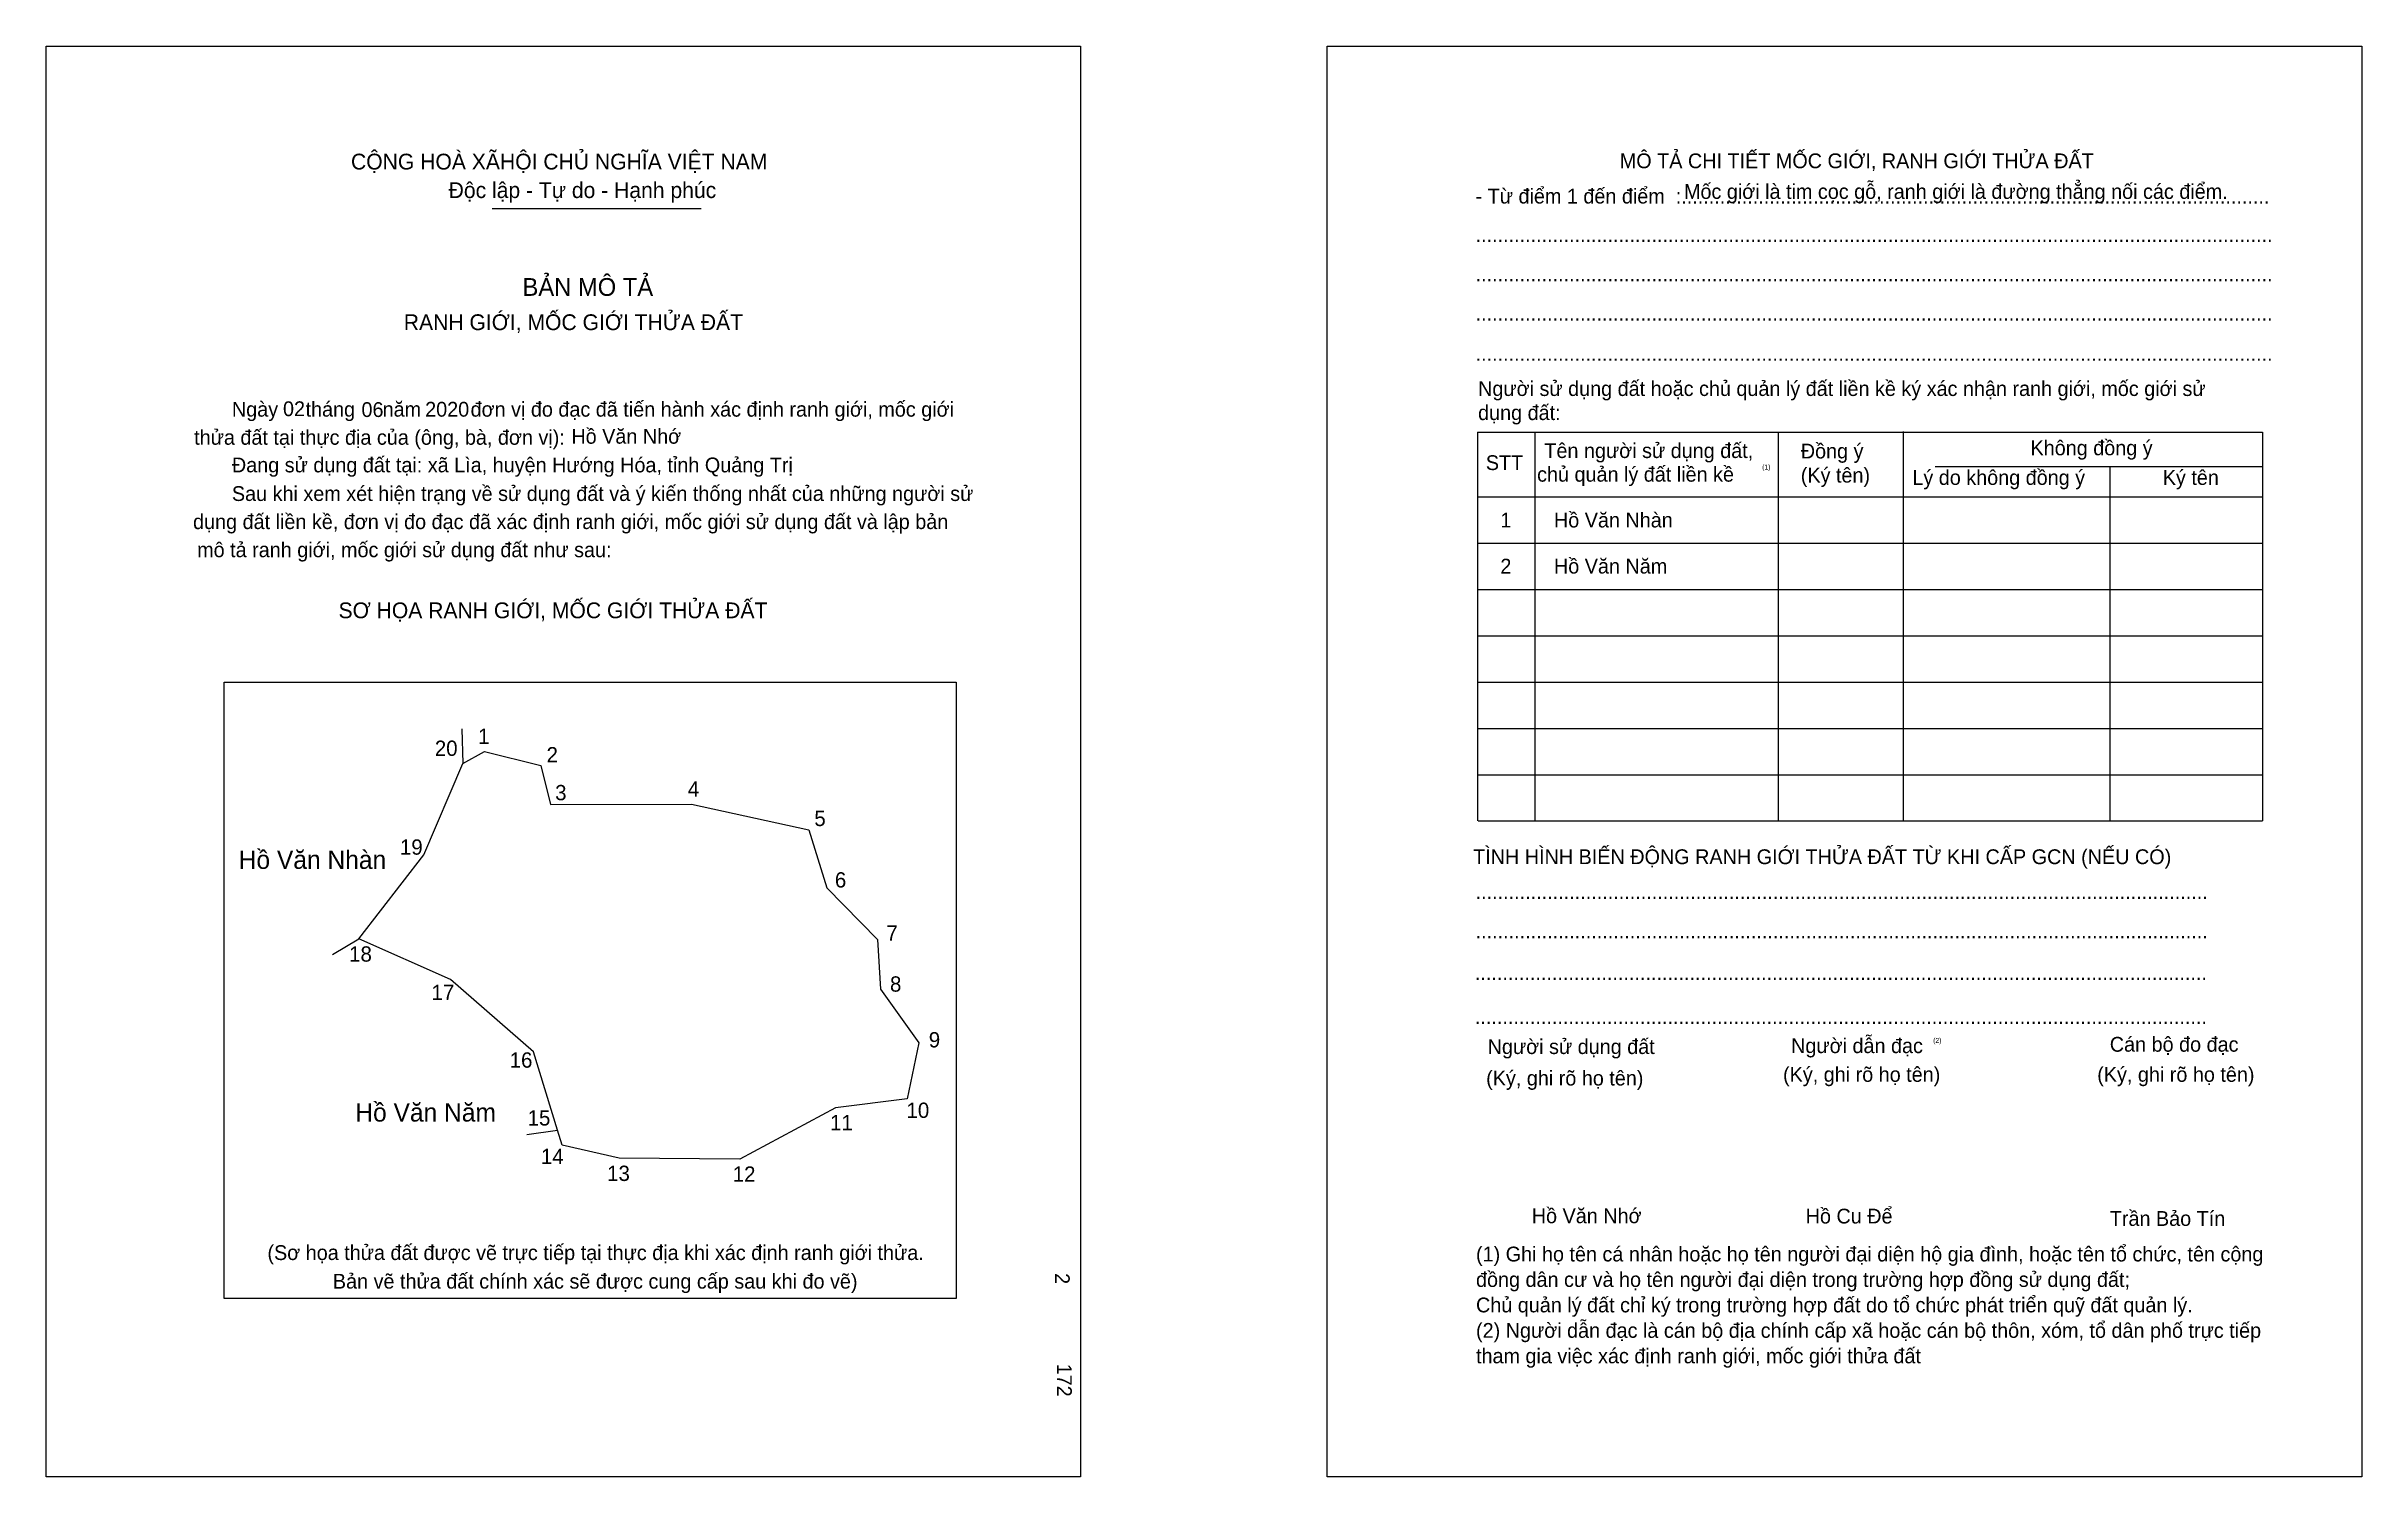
# Model space of a CAD drawing. Extents: x 553248 to 553976, y 1819852 to 1820302.
import ezdxf

# ---------------------------------------------------------------- set-up
doc = ezdxf.new("R2010")
doc.units = 0
for name, color, linetype in [('bmtKhungInTrang1', 7, 'Continuous'), ('bmtKhungInTrang2', 7, 'Continuous'), ('bmtNoiDung', 7, 'Continuous'), ('bmtTemplate', 7, 'Continuous'), ('CanhThua', 7, 'Continuous'), ('RauThua', 7, 'Continuous'), ('SoHieuDinhThua', 7, 'Continuous'), ('TenChuLanCan', 7, 'Continuous')]:
    doc.layers.add(name, color=color, linetype=linetype)

msp = doc.modelspace()

# ---------------------------------------------------------------- linework, layer by layer
at = {"layer": 'bmtKhungInTrang1'}
msp.add_lwpolyline([(553247.99, 1820301.75), (553573.01, 1820301.75), (553573.01, 1819852.2), (553247.99, 1819852.2)], close=True, dxfattribs=at)
at = {"layer": 'bmtKhungInTrang2'}
msp.add_lwpolyline([(553650.52, 1820301.75), (553975.54, 1820301.75), (553975.54, 1819852.2), (553650.52, 1819852.2)], close=True, dxfattribs=at)
at = {"layer": 'bmtTemplate'}
for p, q in [((553388.06, 1820250.8), (553453.78, 1820250.8)), ((553715.72, 1820180.5), (553715.72, 1820058.29)), ((553792.18, 1820180.5), (553792.18, 1820058.29)), ((553831.51, 1820180.64), (553831.51, 1820058.29)), ((553944.42, 1820180.5), (553944.42, 1820058.29)), ((553841.49, 1820169.73), (553944.42, 1820169.73)), ((553697.9, 1820160.13), (553944.42, 1820160.13)), ((553697.9, 1820145.58), (553944.42, 1820145.58)), ((553697.9, 1820131.03), (553944.42, 1820131.03)), ((553697.9, 1820116.48), (553944.42, 1820116.48)), ((553697.9, 1820101.93), (553944.42, 1820101.93)), ((553697.9, 1820087.38), (553944.42, 1820087.38)), ((553697.9, 1820072.83), (553944.42, 1820072.83)), ((553697.9, 1820058.29), (553944.42, 1820058.29))]:
    msp.add_line(p, q, dxfattribs=at)
for points in [[(553697.74, 1820180.5), (553944.42, 1820180.5)], [(553697.74, 1820180.5), (553697.74, 1820058.29)], [(553896.44, 1820169.58), (553896.44, 1820058.29)]]:
    msp.add_lwpolyline(points, dxfattribs=at)
msp.add_lwpolyline([(553303.91, 1819908.19), (553303.91, 1820101.92), (553533.89, 1820101.92), (553533.89, 1819908.19)], close=True, dxfattribs=at)
at = {"layer": 'CanhThua'}
for p, q in [((553366.66, 1820047.65), (553378.88, 1820076.33)), ((553378.88, 1820076.33), (553385.66, 1820080.16)), ((553385.66, 1820080.16), (553403.4, 1820075.71)), ((553403.4, 1820075.71), (553406.4, 1820063.42)), ((553406.4, 1820063.42), (553450.71, 1820063.54)), ((553450.71, 1820063.54), (553487.61, 1820055.53)), ((553487.61, 1820055.53), (553493.29, 1820037.29)), ((553346.2, 1820021.28), (553366.66, 1820047.65)), ((553493.29, 1820037.29), (553509.18, 1820021.08)), ((553375.02, 1820008.46), (553346.2, 1820021.28)), ((553509.18, 1820021.08), (553510.14, 1820005.44)), ((553401.04, 1819985.77), (553375.02, 1820008.46)), ((553510.14, 1820005.44), (553522.2, 1819988.54)), ((553522.2, 1819988.54), (553518.45, 1819970.91)), ((553408.64, 1819961.11), (553401.04, 1819985.77)), ((553495.94, 1819968.09), (553465.92, 1819951.98)), ((553518.45, 1819970.91), (553495.94, 1819968.09)), ((553410.1, 1819956.38), (553408.64, 1819961.11)), ((553428.03, 1819952.32), (553410.1, 1819956.38)), ((553465.92, 1819951.98), (553428.03, 1819952.32))]:
    msp.add_line(p, q, dxfattribs=at)
at = {"layer": 'RauThua'}
for p, q in [((553378.58, 1820087.21), (553378.88, 1820076.33)), ((553337.96, 1820016.34), (553346.2, 1820021.28)), ((553398.99, 1819959.74), (553408.64, 1819961.11))]:
    msp.add_line(p, q, dxfattribs=at)

# ---------------------------------------------------------------- texts
at = {"layer": 'bmtNoiDung'}
for s, height, p in [('02', 4.65, (553322.37, 1820185.51)), ('2020', 4.65, (553367.04, 1820185.35)), ('06', 4.65, (553347.03, 1820185.25)), ('Hồ Văn Nhớ', 4.65, (553412.98, 1820176.85)), ('1', 4.65, (553704.89, 1820150.53)), ('Hồ Văn Nhàn ', 4.6504, (553721.73, 1820150.53)), ('2', 4.65, (553704.89, 1820136.05)), ('Hồ Văn Năm ', 4.6504, (553721.73, 1820136.05)), ('Hồ Văn Nhớ', 4.65, (553714.76, 1819931.88))]:
    msp.add_text(s, height=height, dxfattribs=at).set_placement(p)
for s, p in [('2', (553564.92, 1819916.19)), ('172', (553565.58, 1819887.73))]:
    msp.add_text(s, height=4.65, rotation=270, dxfattribs=at).set_placement(p)
at = {"layer": 'bmtTemplate'}
for s, height, p in [('CỘNG HOÀ XÃHỘI CHỦ NGHĨA VIỆT NAM', 4.9605, (553343.73, 1820263.03)), ('MÔ TẢ CHI TIẾT MỐC GIỚI, RANH GIỚI THỬA ĐẤT', 4.6487, (553742.42, 1820263.43)), ('Độc lập - Tự do - Hạnh phúc', 4.9605, (553374.41, 1820254.06)), ('- Từ điểm 1 đến điểm  :...........................................................................................................', 4.64868, (553697.11, 1820252.34)), ('Mốc giới là tim cọc gỗ, ranh giới là đường thẳng nối các điểm.', 4.6487, (553762.59, 1820253.79)), ('.................................................................................................................................................', 4.64868, (553697.11, 1820240.29)), ('BẢN MÔ TẢ', 5.581, (553397.63, 1820223.32)), ('.................................................................................................................................................', 4.64868, (553697.11, 1820227.93)), ('RANH GIỚI, MỐC GIỚI THỬA ĐẤT', 4.9605, (553360.32, 1820212.55)), ('.................................................................................................................................................', 4.64868, (553697.11, 1820215.56)), ('.................................................................................................................................................', 4.64868, (553697.11, 1820202.9)), ('Ngày     tháng     năm         đơn vị đo đạc đã tiến hành xác định ranh giới, mốc giới ', 4.6504, (553306.31, 1820185.35)), ('Người sử dụng đất hoặc chủ quản lý đất liền kề ký xác nhận ranh giới, mốc giới sử', 4.6487, (553697.9, 1820191.85)), ('dụng đất:', 4.649, (553697.9, 1820184.28)), ('thửa đất tại thực địa của (ông, bà, đơn vị):', 4.6504, (553294.46, 1820176.52)), ('Tên người sử dụng đất,', 4.6487, (553718.72, 1820172.35)), ('Đồng ý', 4.649, (553799.29, 1820172.21)), ('Không đồng ý', 4.6487, (553871.48, 1820173.22)), ('Đang sử dụng đất tại: xã Lìa, huyện Hướng Hóa, tỉnh Quảng Trị', 4.6504, (553306.31, 1820167.85)), ('STT', 4.649, (553700.33, 1820168.57)), ('chủ quản lý đất liền kề', 4.6487, (553716.44, 1820164.92)), ('(1)', 1.55, (553787.15, 1820168.74)), ('(Ký tên)', 4.649, (553799.29, 1820164.64)), ('Lý do không đồng ý', 4.6487, (553834.36, 1820163.91)), ('Ký tên', 4.649, (553913.03, 1820163.91)), ('Sau khi xem xét hiện trạng về sử dụng đất và ý kiến thống nhất của những người sử ', 4.6504, (553306.31, 1820158.85)), ('dụng đất liền kề, đơn vị đo đạc đã xác định ranh giới, mốc giới sử dụng đất và lập bản', 4.6504, (553294.11, 1820150.02)), ('mô tả ranh giới, mốc giới sử dụng đất như sau:', 4.6504, (553295.39, 1820141.19)), ('SƠ HỌA RANH GIỚI, MỐC GIỚI THỬA ĐẤT', 4.9605, (553339.82, 1820122)), ('TÌNH HÌNH BIẾN ĐỘNG RANH GIỚI THỬA ĐẤT TỪ KHI CẤP GCN (NẾU CÓ)', 4.6487, (553696.33, 1820044.72)), ('.....................................................................................................................................', 4.65565, (553697.11, 1820033.78)), ('.....................................................................................................................................', 4.65565, (553697.11, 1820021.41)), ('.....................................................................................................................................', 4.65565, (553696.87, 1820008.32)), ('.....................................................................................................................................', 4.65565, (553696.87, 1819994.5)), ('Người sử dụng đất', 4.6487, (553700.9, 1819985.04)), ('Người dẫn đạc', 4.6487, (553796.25, 1819985.33)), ('(2)', 1.55, (553840.89, 1819988.54)), ('Cán bộ đo đạc', 4.6487, (553896.39, 1819985.77)), ('(Ký, ghi rõ họ tên)', 4.6487, (553700.43, 1819975.15)), ('(Ký, ghi rõ họ tên)', 4.6487, (553793.72, 1819976.31)), ('(Ký, ghi rõ họ tên)', 4.6487, (553892.44, 1819976.31)), ('Hồ Cu Để', 4.649, (553800.83, 1819931.78)), ('Trần Bảo Tín', 4.6487, (553896.39, 1819931.03)), ('(Sơ họa thửa đất được vẽ trực tiếp tại thực địa khi xác định ranh giới thửa.', 4.6504, (553317.48, 1819920.3)), ('(1) Ghi họ tên cá nhân hoặc họ tên người đại diện hộ gia đình, hoặc tên tổ chức, tên cộng', 4.6487, (553697.24, 1819919.85)), ('Bản vẽ thửa đất chính xác sẽ được cung cấp sau khi đo vẽ)', 4.6504, (553338.04, 1819911.31)), ('đồng dân cư và họ tên người đại diện trong trường hợp đồng sử dụng đất;', 4.6487, (553697.24, 1819911.85)), ('Chủ quản lý đất chỉ ký trong trường hợp đất do tổ chức phát triển quỹ đất quản lý.', 4.6487, (553697.24, 1819903.85)), ('(2) Người dẫn đạc là cán bộ địa chính cấp xã hoặc cán bộ thôn, xóm, tổ dân phố trực tiếp', 4.6487, (553697.24, 1819895.85)), ('tham gia việc xác định ranh giới, mốc giới thửa đất', 4.6487, (553697.24, 1819887.84))]:
    msp.add_text(s, height=height, dxfattribs=at).set_placement(p)
at = {"layer": 'SoHieuDinhThua'}
for s, p in [('20', (553370.07, 1820078.73)), ('1', (553383.68, 1820082.52)), ('2', (553405.19, 1820076.7)), ('3', (553407.88, 1820064.8)), ('4', (553449.56, 1820065.92)), ('5', (553489.32, 1820056.68)), ('19', (553359.11, 1820047.68)), ('6', (553495.78, 1820037.36)), ('7', (553511.96, 1820020.63)), ('18', (553343.14, 1820014.07)), ('8', (553513.1, 1820004.64)), ('17', (553369.04, 1820002)), ('9', (553525.29, 1819987.12)), ('16', (553393.59, 1819980.75)), ('15', (553399.23, 1819962.57)), ('11', (553494.28, 1819961.1)), ('10', (553518.28, 1819964.96)), ('14', (553403.4, 1819950.44)), ('13', (553424.21, 1819945.14)), ('12', (553463.67, 1819944.9))]:
    msp.add_text(s, height=4.81, dxfattribs=at).set_placement(p)
at = {"layer": 'TenChuLanCan'}
for s, height, p in [('Hồ Văn Nhàn', 5.7724, (553308.45, 1820043.23)), ('Hồ Văn Năm', 5.772, (553345.09, 1819963.81))]:
    msp.add_text(s, height=height, dxfattribs=at).set_placement(p)

doc.saveas('drawing.dxf')
